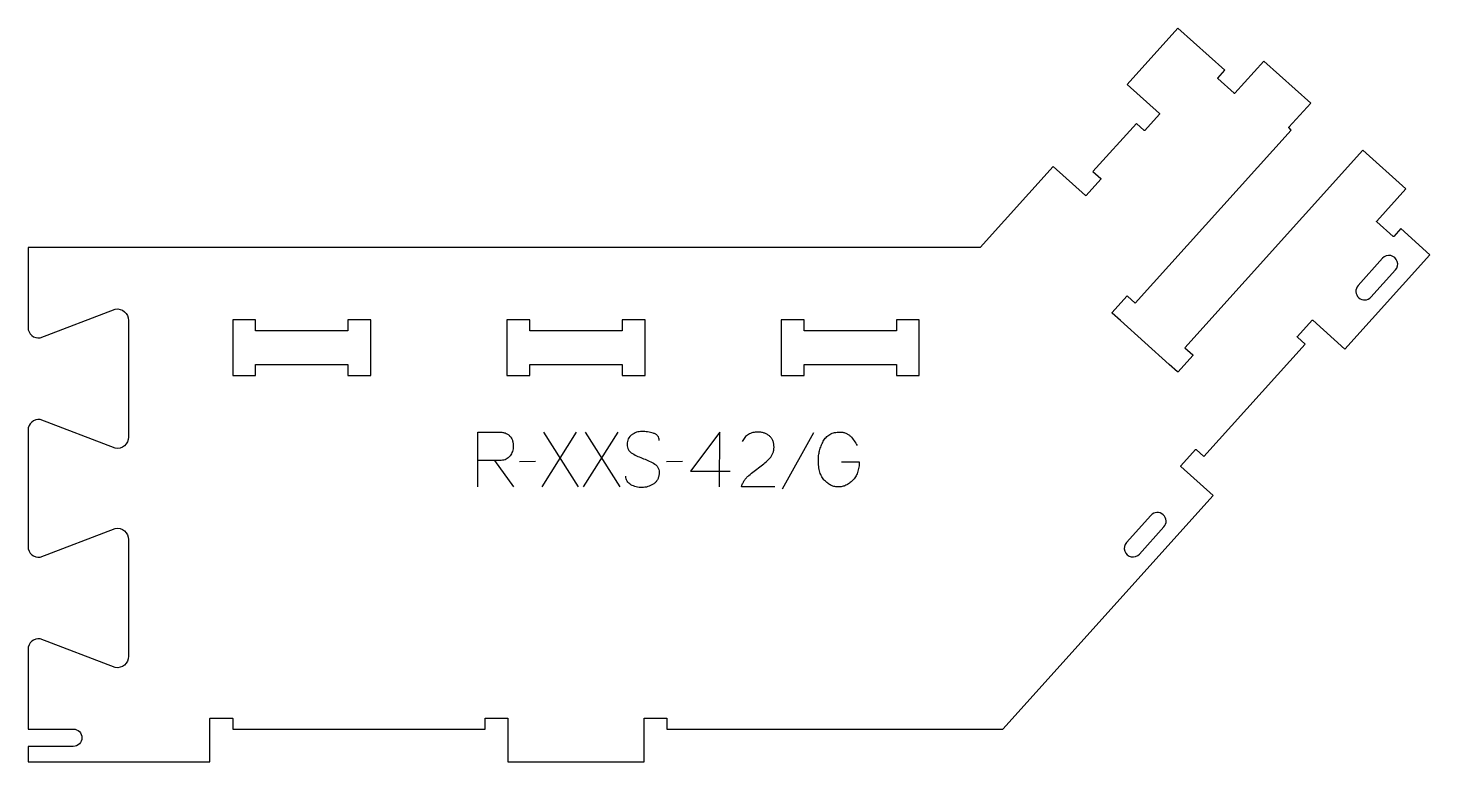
# Model space of a CAD drawing. Extents: x 0 to 767, y 0 to 402.
import ezdxf

# ---------------------------------------------------------------- set-up
doc = ezdxf.new("R2010")
doc.units = 0
for name, color, linetype in [('1_ANYTOOL_1MMDEEP_LABELS_S', 2, 'CONTINUOUS'), ('3_ANYTOOL_CUTTHROUGH_INSID', 4, 'CONTINUOUS'), ('4_ANYTOOL_CUTTHROUGH_OUTSI', 5, 'CONTINUOUS')]:
    doc.layers.add(name, color=color, linetype=linetype)

msp = doc.modelspace()

# ---------------------------------------------------------------- linework, layer by layer
at = {"layer": '1_ANYTOOL_1MMDEEP_LABELS_S'}
for p, q in [((299.888849, 180.539218), (280.988849, 150.539218)), ((301.131706, 150.539218), (282.188849, 180.539218)), ((322.603135, 180.539218), (303.703135, 150.539218)), ((323.845992, 150.539218), (304.903135, 180.539218)), ((429.745992, 180.067789), (412.560277, 149.29636)), ((255.103135, 164.982075), (265.560277, 150.49636)), ((277.560277, 164.424932), (268.774563, 164.339218)), ((358.045992, 164.424932), (349.260277, 164.339218)), ((362.331706, 159.19636), (384.103135, 159.19636))]:
    msp.add_line(p, q, dxfattribs=at)
for points in [[(246.103135, 150.539218), (246.103135, 180.539218), (257.460277, 180.539218, -0.030274), (259.22609, 180.432202, -0.049), (260.947777, 180.049039, -0.050774), (262.2803, 179.456583, -0.06445), (263.438849, 178.578503, -0.0646), (264.32876, 177.442472, -0.052254), (264.933492, 176.12761, -0.050381), (265.322627, 174.435062, -0.031337), (265.431706, 172.69636, -0.040022), (265.321545, 171.322304, -0.042626), (264.987063, 169.985646, -0.04247), (264.418378, 168.695926, -0.036572), (263.653135, 167.510646, -0.051097), (262.711357, 166.496691, -0.061981), (261.569206, 165.72136, -0.061813), (260.260204, 165.244861, -0.049309), (258.874563, 165.067789, -0.003273), (258.006912, 165.030098, -0.003121), (257.138849, 165.003503, -0.003882), (256.121067, 164.986584, -0.002215), (255.103135, 164.982075), (246.145992, 164.982075)], [(345.231706, 175.953503, 0.071867), (345.038592, 177.29011, 0.100684), (344.412063, 178.47136, 0.047558), (343.93751, 178.947811, 0.038563), (343.38751, 179.336539, 0.037928), (342.690322, 179.684007, 0.026634), (341.953135, 179.939218, 0.028461), (338.929801, 180.6252, 0.041577), (335.845992, 180.882075, 0.036938), (334.343632, 180.770935, 0.041531), (332.878135, 180.426718, 0.041583), (331.500758, 179.849509, 0.038125), (330.231706, 179.060646, 0.057611), (329.161553, 178.068742, 0.065808), (328.36742, 176.848146, 0.06469), (327.889924, 175.388591, 0.046778), (327.745992, 173.853503, 0.052235), (327.908348, 172.303661, 0.075448), (328.453135, 170.853503, 0.076671), (329.369226, 169.680451, 0.061023), (330.574563, 168.79636, 0.021951), (333.603417, 167.269015, 0.018213), (336.745992, 165.989218, -0.02405), (339.847476, 164.683755, -0.02981), (342.788849, 163.053503, -0.068439), (343.930151, 162.087573, -0.079282), (344.738849, 160.835646, -0.076308), (345.163848, 159.256964, -0.047772), (345.188849, 157.610646, -0.046243), (344.895614, 155.929687, -0.06359), (344.245992, 154.35886, -0.064671), (343.273168, 153.074671, -0.057073), (342.01742, 152.060646, -0.067522), (339.049112, 150.697736, -0.070793), (335.824563, 150.19636, -0.064027), (332.685548, 150.558876, -0.070447), (329.760277, 151.739218, -0.054374), (328.60186, 152.58885, -0.074742), (327.703135, 153.699932, -0.075199), (327.180127, 155.00631, -0.057737), (327.01742, 156.410646)], [(408.531706, 150.582075), (390.231706, 150.624932, -0.034491), (390.894484, 152.372264, -0.037732), (391.801349, 154.005289, -0.037744), (392.940643, 155.479925, -0.03482), (394.281706, 156.774932, -0.00859), (397.240931, 159.173515, -0.008791), (400.281706, 161.467789, 0.020588), (403.100994, 163.701232, 0.025206), (405.703135, 166.182075, 0.046908), (406.72373, 167.483317, 0.051091), (407.470992, 168.957075, 0.050722), (407.919725, 170.605249, 0.041139), (408.060277, 172.310646, 0.039396), (407.917633, 174.118232, 0.058519), (407.428135, 175.857075, 0.060358), (406.637577, 177.264191, 0.061397), (405.531706, 178.439218, 0.048006), (404.175749, 179.361177, 0.045901), (402.670992, 180.014218, 0.045216), (400.930931, 180.416777, 0.034258), (399.145992, 180.539218, 0.055622), (396.511421, 180.24523, 0.079896), (394.06742, 179.264218, 0.080617), (392.098033, 177.598517, 0.060287), (390.660277, 175.439218)], [(444.960277, 164.339218), (454.731706, 164.29636, -0.031732), (454.463595, 161.288958, -0.048764), (453.719206, 158.37136, -0.050291), (452.609493, 156.060853, -0.060119), (451.024563, 154.053503, -0.036578), (449.292543, 152.567087, -0.050793), (447.333492, 151.407075, -0.051881), (445.380475, 150.73933, -0.053919), (443.331706, 150.49636, -0.055881), (441.296559, 150.703304, -0.055271), (439.356706, 151.353503, -0.05403), (437.43073, 152.512697, -0.038531), (435.745992, 154.010646, -0.067281), (434.198278, 156.12166, -0.049165), (433.174563, 158.542789, -0.047412), (432.501636, 161.746708, -0.028075), (432.31742, 165.024932, -0.03109), (432.484947, 167.716511, -0.031496), (432.987063, 170.366003, -0.031425), (433.837936, 172.994248, -0.02824), (434.995992, 175.503503, -0.064555), (436.524795, 177.655028, -0.078906), (438.590635, 179.280289, -0.076878), (441.214236, 180.254839, -0.050594), (444.01742, 180.539218, -0.039946), (445.676981, 180.406421, -0.052714), (447.27992, 179.97136, -0.053511), (448.663117, 179.256026, -0.05153), (449.86742, 178.267789, -0.040443), (451.907644, 175.844647, -0.04035), (453.531706, 173.124932)]]:
    msp.add_lwpolyline(points, format="xyb", dxfattribs=at)
msp.add_lwpolyline([(378.31742, 150.539218), (378.360277, 180.582075), (362.331706, 159.19636)], dxfattribs=at)
at = {"layer": '3_ANYTOOL_CUTTHROUGH_INSID'}
for points in [[(734.622922, 254.434402), (748.005534, 269.297299, 1), (740.945658, 275.654039), (727.563046, 260.791143, 1)], [(621.327017, 128.606552, 1), (614.267141, 134.963293), (600.884529, 120.100396, 1), (607.944405, 113.743656)]]:
    msp.add_lwpolyline(points, format="xyb", close=True, dxfattribs=at)
for points in [[(149.75, 217.5), (175, 217.5), (175, 211.5), (175.25, 211.5), (187.25, 211.5), (187.5, 211.5), (187.5, 242), (187.25, 242), (175.25, 242), (175, 242), (175, 236), (149.75, 236), (124.5, 236), (124.5, 242), (112, 242), (112, 211.5), (124.5, 211.5), (124.5, 217.5)], [(337.5, 211.5), (337.5, 242), (325, 242), (325, 236), (274.5, 236), (274.5, 242), (262, 242), (262, 211.5), (274.5, 211.5), (274.5, 217.5), (325, 217.5), (325, 211.5)], [(449.75, 236), (424.5, 236), (424.5, 242), (424.25, 242), (412.25, 242), (412, 242), (412, 211.5), (412.25, 211.5), (424.25, 211.5), (424.5, 211.5), (424.5, 217.5), (449.75, 217.5), (475, 217.5), (475, 211.5), (475.25, 211.5), (487.25, 211.5), (487.5, 211.5), (487.5, 242), (487.25, 242), (475.25, 242), (475, 242), (475, 236)]]:
    msp.add_lwpolyline(points, close=True, dxfattribs=at)
at = {"layer": '4_ANYTOOL_CUTTHROUGH_OUTSI'}
msp.add_lwpolyline([(449.75, 18), (533.174308, 18), (648.227174, 145.779152), (630.577484, 161.671004, -0.414214), (630.55898, 162.024073), (638.588548, 170.941811, -0.414214), (638.941617, 170.960314), (643.214699, 167.112813), (698.630807, 228.658636), (694.357724, 232.506137, -0.414214), (694.33922, 232.859206), (702.368788, 241.776944, -0.414214), (702.721857, 241.795447), (720.371546, 225.903595), (766.876123, 277.552161), (750.89851, 291.938469), (747.051009, 287.665386, -0.414214), (746.69794, 287.646882), (737.780202, 295.67645, -0.414214), (737.761698, 296.029519), (753.65355, 313.679208), (730.178715, 334.816045), (632.820223, 226.688485), (637.093306, 222.840984, -0.414214), (637.11181, 222.487915), (629.082242, 213.570177, -0.414214), (628.729173, 213.551674), (624.270304, 217.566457), (597.517091, 241.655159), (593.058222, 245.669943, -0.414214), (593.039718, 246.023012), (601.069285, 254.94075, -0.414214), (601.422354, 254.959253), (605.695437, 251.111752), (691.009578, 345.862705), (689.774848, 346.974461, -0.414214), (689.756344, 347.32753), (701.633412, 360.518351), (675.994916, 383.603357), (660.103064, 365.953667, -0.414214), (659.749995, 365.935163), (650.832257, 373.964731, -0.414214), (650.813754, 374.3178), (654.661255, 378.590882), (629.022758, 401.675888), (601.253838, 370.835378), (618.903528, 354.943526, -0.414214), (618.922031, 354.590457), (610.892464, 345.672719, -0.414214), (610.539395, 345.654216), (606.266312, 349.501717), (582.512176, 323.120075), (586.785259, 319.272574, -0.414214), (586.803762, 318.919506), (578.774195, 310.001768, -0.414214), (578.421126, 309.983264), (560.771436, 325.875116), (520.890382, 281.582717, -0.212557), (520.704595, 281.5), (449.75, 281.5), (149.75, 281.5), (0, 281.5), (0, 237.832763, 0.220464), (2.033344, 233.445398, 0.219335), (6.670838, 232.156976), (47.6744, 247.819144, -0.049971), (47.722506, 247.8322, -0.463455), (55, 241.667237), (55, 177.832763, -0.220464), (52.789843, 173.063888, -0.220464), (47.722506, 171.667801, -0.049971), (47.6744, 171.680856), (6.670838, 187.343024, 0.219335), (2.033344, 186.054602, 0.220464), (0, 181.667237), (0, 117.832763, 0.462146), (6.670838, 112.156976), (47.6744, 127.819144, -0.049971), (47.722506, 127.8322, -0.463455), (55, 121.667237), (55, 57.832763, -0.463455), (47.722506, 51.667801, -0.049971), (47.6744, 51.680856), (6.670838, 67.343024, 0.462146), (0, 61.667237), (0, 18), (24.75, 18, -1), (24.75, 8.5), (0, 8.5), (0, 0), (99.5, 0), (99.5, 23.75, -0.414214), (99.75, 24), (111.75, 24, -0.414214), (112, 23.75), (112, 18), (149.75, 18), (250, 18), (250, 23.75, -0.414214), (250.25, 24), (262.25, 24, -0.414214), (262.5, 23.75), (262.5, 0), (337, 0), (337, 23.75, -0.414214), (337.25, 24), (349.25, 24, -0.414214), (349.5, 23.75), (349.5, 18)], format="xyb", close=True, dxfattribs=at)

doc.saveas('drawing.dxf')
